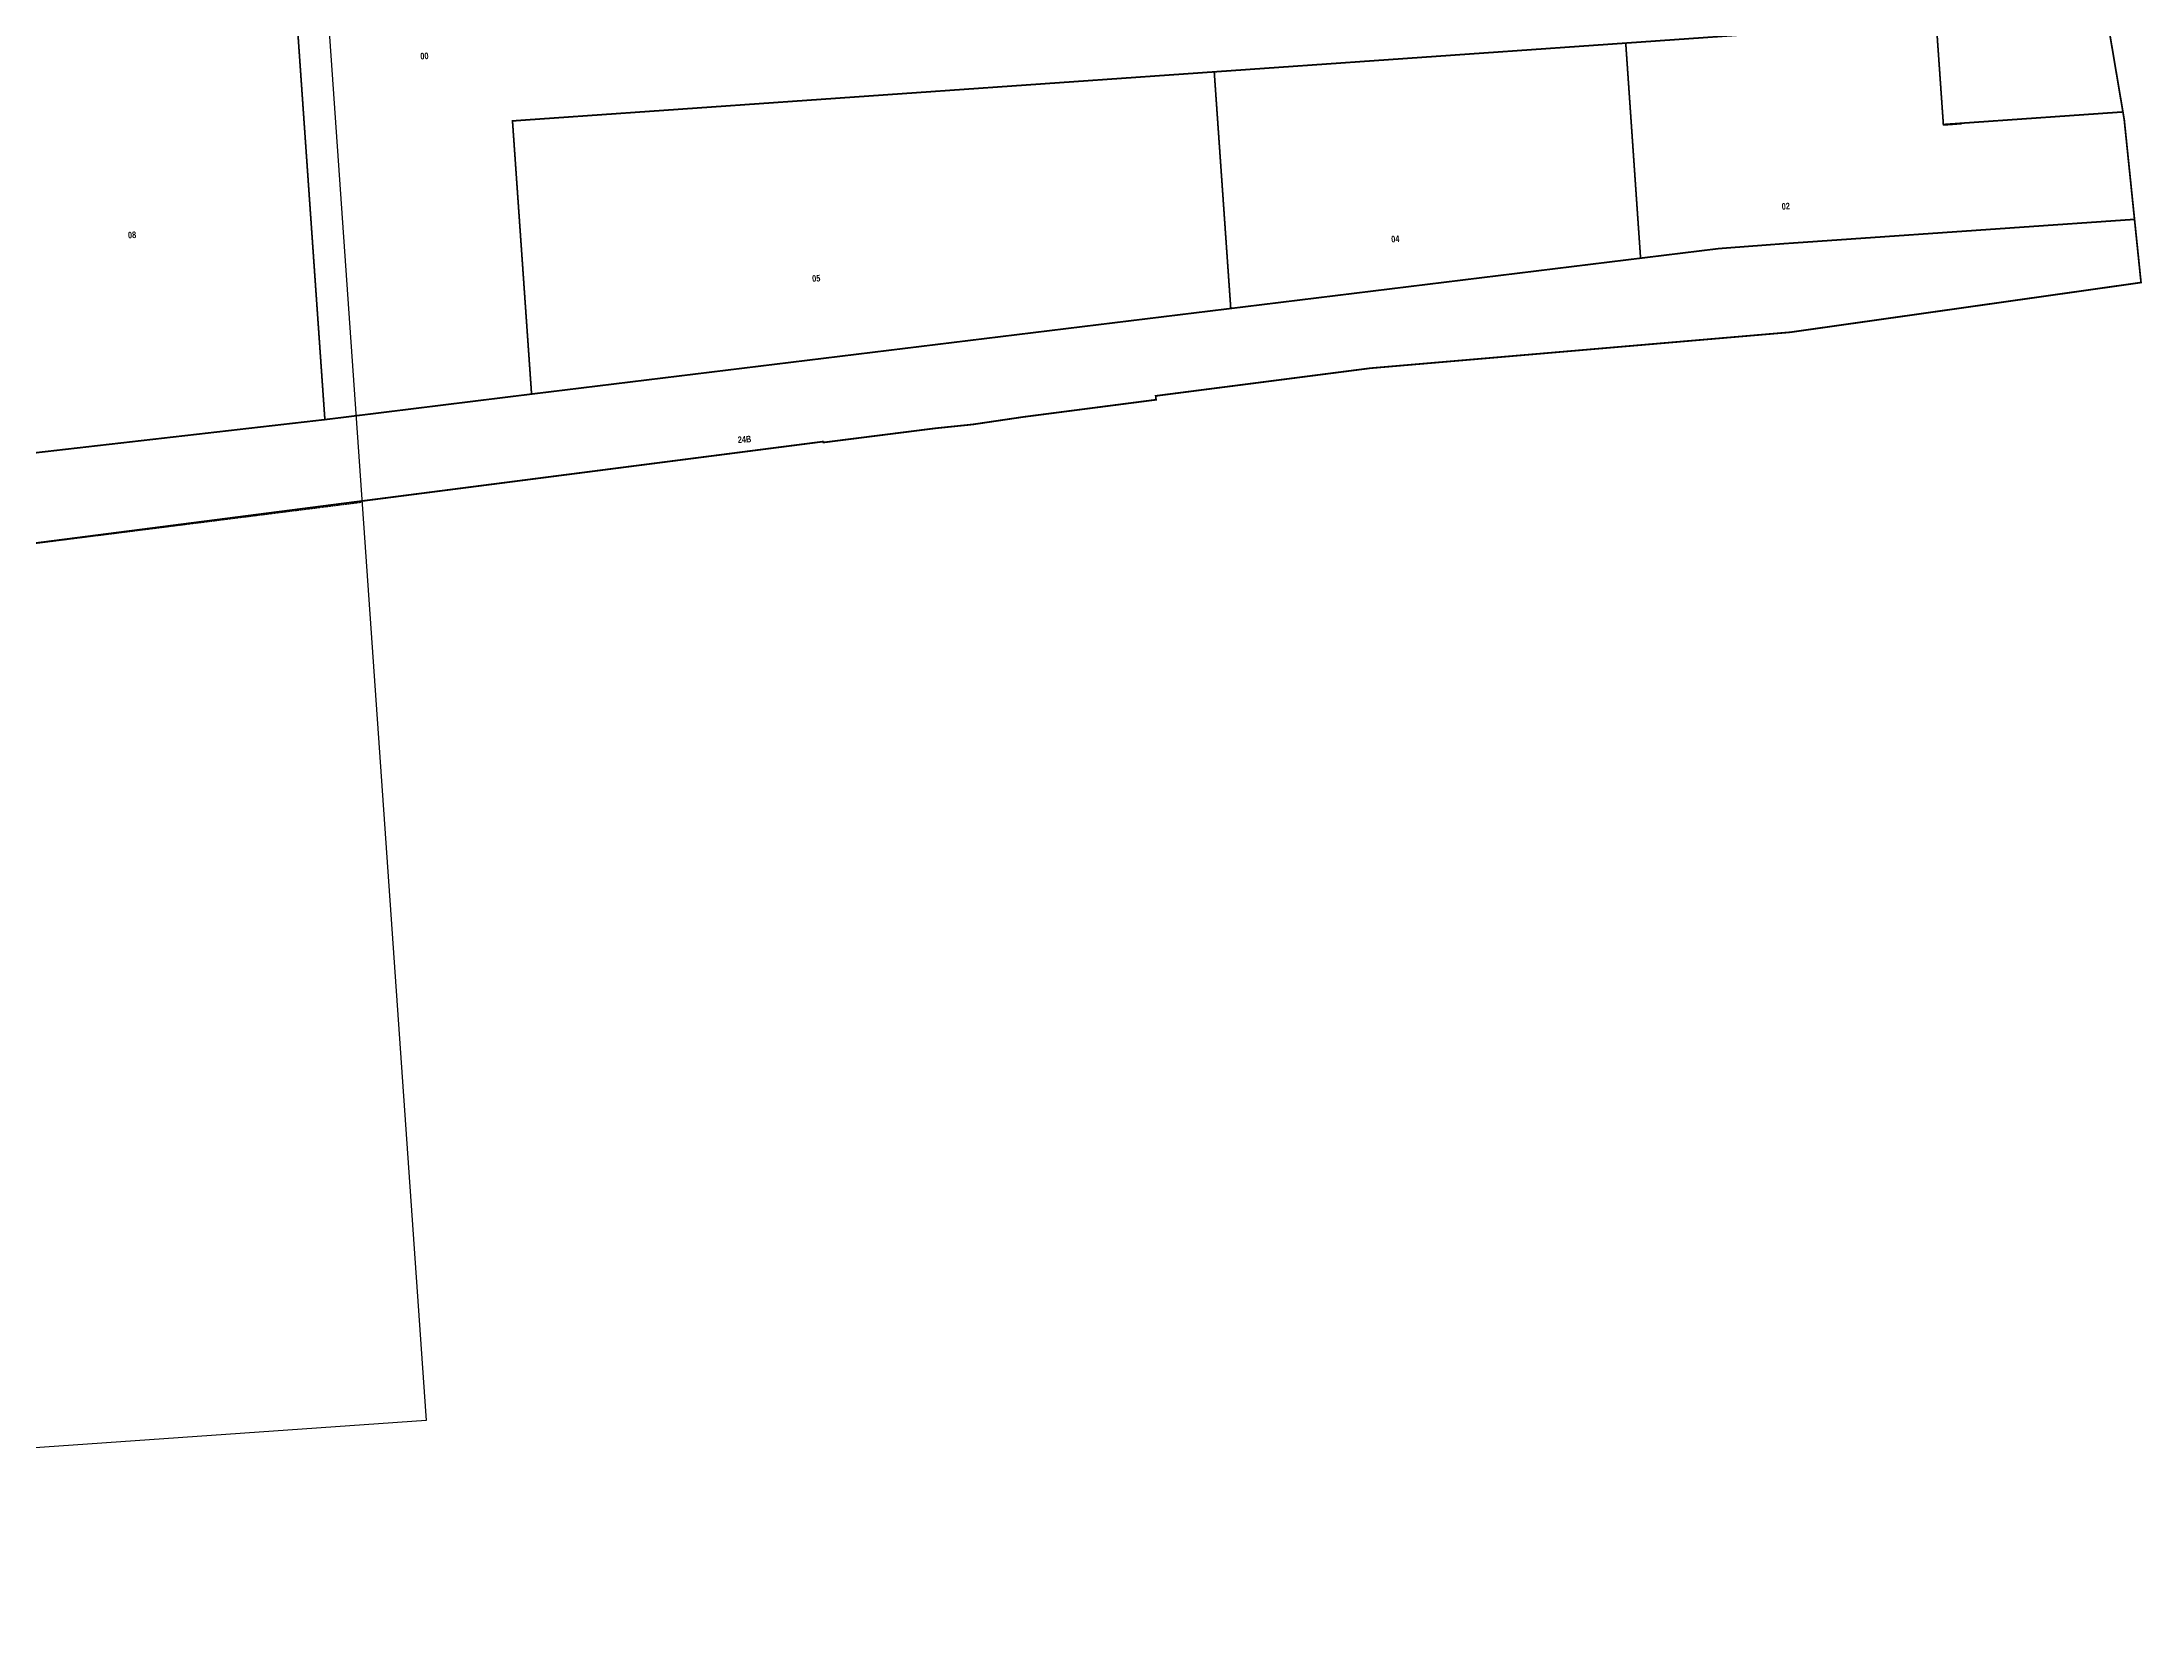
# Model space of a CAD drawing. Header units: millimetres. Extents: x 50357 to 985146, y 723188 to 1803594.
# Drawn here: x 834729.4 to 835207, y 819706.6 to 820069.2 of the extents above; entities that cross this region are included whole.
import ezdxf
from ezdxf.xclip import XClip

# ---------------------------------------------------------------- set-up
doc = ezdxf.new("R2010")
doc.units = ezdxf.units.MM
doc.header["$LTSCALE"] = 3
doc.header["$MEASUREMENT"] = 0
doc.linetypes.add('DASHED', pattern=[19.05, 12.7, -6.35])
doc.linetypes.add('x-baseplan$0$DGN Style 2', pattern=[1.94727e-06, 0, -1.94727e-06])
doc.layers.get('Defpoints').update_dxf_attribs({"color": 32})
doc.layers.add('00_Xref', color=7, linetype='Continuous')
doc.layers.add('_PARCEL BOUNDARY', color=10, linetype='DASHED')
doc.layers.add('x-baseplan$0$AR-ROAD_AR_BS_MI_', color=7, linetype='Continuous', true_color=0x6d6d6d)
doc.styles.add('_BOLD', font='arialbd.ttf', dxfattribs={"width": 0.8})

# ---------------------------------------------------------------- blocks, each defined once
blk = doc.blocks.new('x-baseplan')
at = {"layer": 'x-baseplan$0$AR-ROAD_AR_BS_MI_', "linetype": 'x-baseplan$0$DGN Style 2', "lineweight": 0, "flags": 128}
blk.add_lwpolyline([(834855.98, 817958.63), (834855.99, 817958.63), (835030.26, 817980.62)], dxfattribs=at)
blk = doc.blocks.new('PARCEL BOUNDARY')
at = {"layer": '_PARCEL BOUNDARY', "ltscale": 0.2, "const_width": 400}
blk.add_lwpolyline([(835335994, 817477945), (835339286, 817458795), (835342221, 817441416), (835346043, 817404387), (835266281, 817393086), (835170777, 817384907), (835121934, 817378609), (835122014, 817377733), (835091934, 817373836), (835080292, 817372113), (835071867, 817371247), (835046358, 817368019), (835046275, 817368216), (834552235, 817304559)], dxfattribs=at)
at = {"layer": '_PARCEL BOUNDARY', "ltscale": 100, "const_width": 383, "flags": 128}
for points in [[(834745090, 817465102), (834925661, 817477723), (834932967, 817373210)], [(835228838, 817458825), (835299441, 817463761), (835301082, 817440318), (835341924, 817443173)], [(835344561, 817418750), (835264785, 817413220), (835250065, 817412109), (835232215, 817409919)]]:
    blk.add_lwpolyline(points, dxfattribs=at)
at = {"layer": '_PARCEL BOUNDARY', "ltscale": 100, "const_width": 383}
for points in [[(835135245, 817452282), (835228838, 817458825)], [(835228838, 817458825), (835232215, 817409919), (835139006, 817398484)], [(834979977, 817379021), (834932967, 817373210)], [(834932967, 817373210), (834866851, 817365639)]]:
    blk.add_lwpolyline(points, dxfattribs=at)
blk.add_lwpolyline([(835139006, 817398484), (834979977, 817379021), (834975635, 817441124), (835135245, 817452282)], close=True, dxfattribs=at)
at = {"layer": 'Defpoints', "style": '_BOLD', "width": 0.8}
for s, p in [('00', (834954724, 817455071, 994000)), ('02', (835264366, 817420926, 994000)), ('08', (834888229, 817414380, 994000)), ('04', (835175551, 817413482, 994000)), ('05', (835043843, 817404523, 994000)), ('24B', (835026925, 817367866, 994000))]:
    blk.add_text(s, height=1500, rotation=4.00124, dxfattribs=at).set_placement(p)

msp = doc.modelspace()

# ---------------------------------------------------------------- linework, layer by layer
at = {"color": 7}
msp.add_lwpolyline([(835165.9817, 820050.532), (835161.8863, 820050.2421)], dxfattribs=at)
at = {"layer": 'Defpoints'}
msp.add_lwpolyline([(834063.1753, 820412.9749), (834767.4033, 820462.2058), (834816.7833, 819755.845), (834112.5554, 819706.6141)], close=True, dxfattribs=at)

# ---------------------------------------------------------------- block references
at = {"layer": '00_Xref'}
ref = msp.add_blockref('x-baseplan', (-139.4749, 1995.1308), dxfattribs=at)
XClip(ref).set_block_clipping_path([(834202.6502530554, 818417.8441569643), (834906.8781916734, 818467.0750907004), (834956.2582314801, 817760.714252038), (834252.0302928621, 817711.483318302)])
at = {"layer": '_PARCEL BOUNDARY', "ltscale": 0.2, "xscale": 0.001, "yscale": 0.001, "zscale": 0.001, "rotation": 359.998908534026}
msp.add_blockref('PARCEL BOUNDARY', (-154.8035, 2626.0798, -0.0001), dxfattribs=at)

doc.saveas('drawing.dxf')
